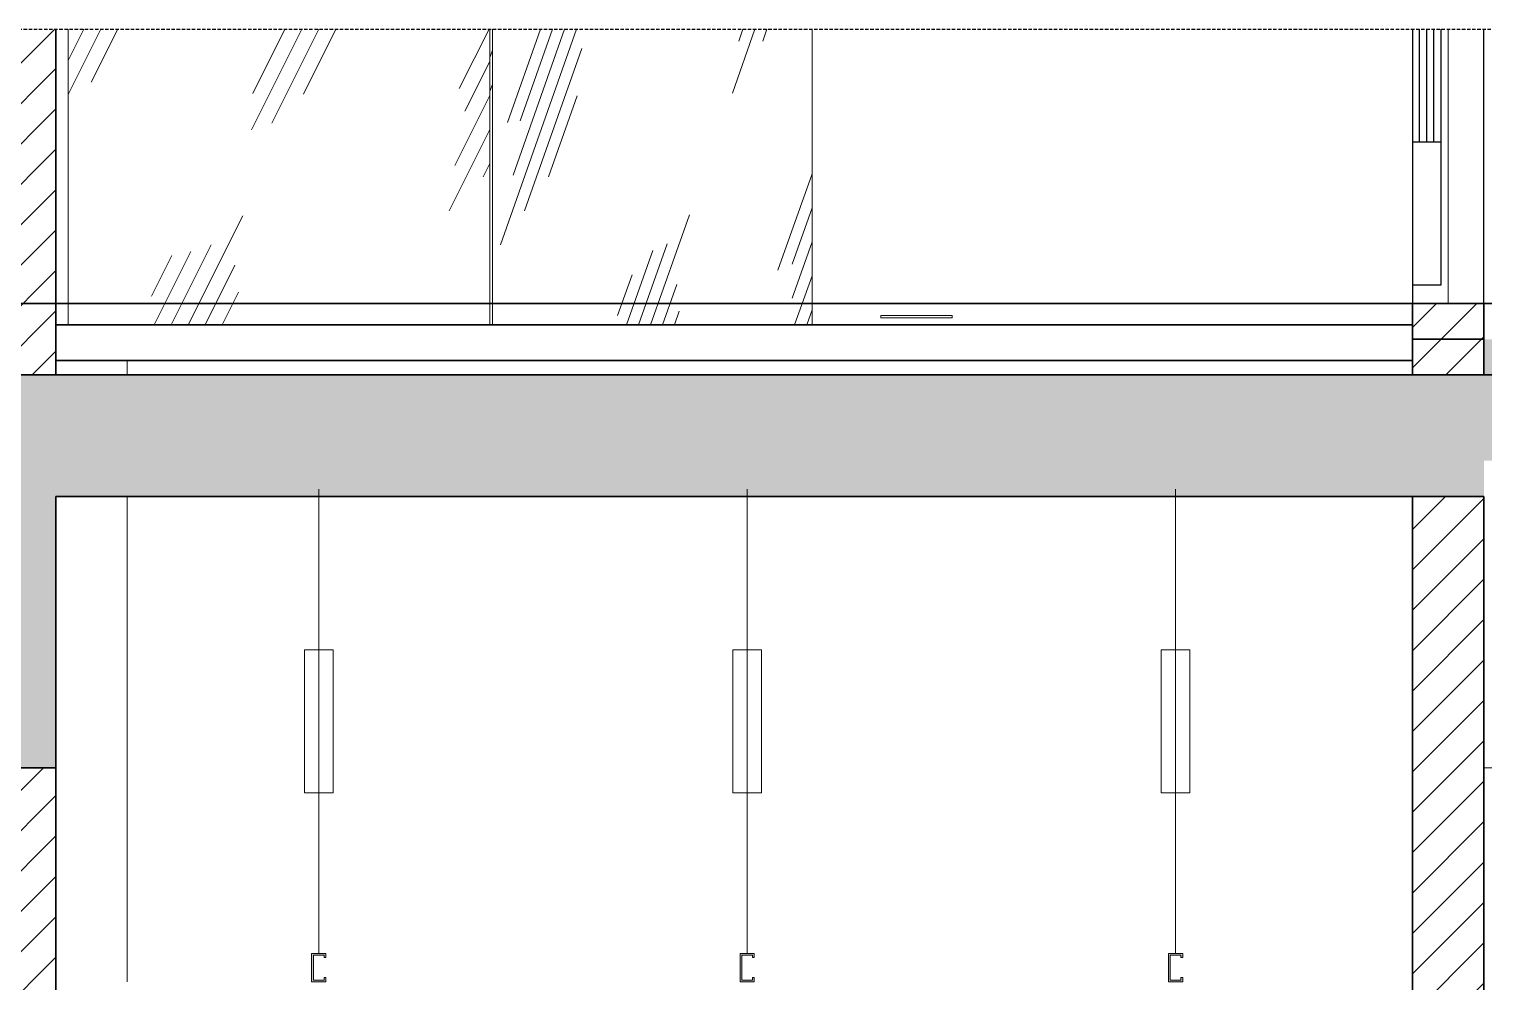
# Model space of a CAD drawing. Header units: millimetres. Extents: x 31499 to 223976, y 3719 to 80291.
# Drawn here: x 89350 to 91388, y 8050 to 9384 of the extents above; entities that cross this region are included whole.
import ezdxf

# ---------------------------------------------------------------- set-up
doc = ezdxf.new("R2010")
doc.units = ezdxf.units.MM
for name, pattern in [('Centre', [31.75, 6.35, -4.7625, 15.875, -4.7625]), ('Hidden', [7.14375, 4.7625, -2.38125]), ('IMPORT-CENTER _2_', [40.64, 25.4, -5.08, 5.08, -5.08])]:
    doc.linetypes.add(name, pattern=pattern)
for name, color, linetype, lineweight in [('0-5', 170, 'Continuous', 5), ('A-DETL-GENF', 92, 'Continuous', 18), ('A-DETL-GENF-4', 92, 'Hidden', 25), ('A-DETL-GENF-5', 9, 'Continuous', 18), ('A-DETL-MEDM', 33, 'Continuous', 35), ('A-DOOR', 31, 'Continuous', 18), ('A-DOOR-1', 7, 'Continuous', 18), ('A-DOOR-3', 90, 'Continuous', 25), ('A-FLOR-FNSH-1', 250, 'Continuous', 35), ('A-FLOR-LEVL-2', 51, 'Centre', 9), ('A-FLOR-PATT-1', 253, 'Continuous', 18), ('A-GLAZ-CURT', 52, 'Continuous', 18), ('A-GLAZ-CURT-2', 7, 'Continuous', 18), ('A-WALL-5', 250, 'Continuous', 35), ('A-WALL-6', 7, 'Continuous', 18), ('A-WALL-PATT-1', 9, 'Continuous', 18), ('G-IMPT', 8, 'Continuous', 18), ('G-IMPT-3', 8, 'IMPORT-CENTER _2_', 18), ('M-EQPM', 50, 'Continuous', 18), ('M-EQPM-1', 50, 'Continuous', 25), ('M-EQPM-2', 7, 'Continuous', 18), ('S-BEAM-2', 7, 'Continuous', 18), ('S-COLS-10', 7, 'Continuous', 18)]:
    doc.layers.add(name, color=color, linetype=linetype, lineweight=lineweight)
pattern_1 = [(50, (71891.92, 15875), (364.368, -31.878), [38.1, -419.1]), (355, (71891.9, 15875), (-70.486, 382.113), [30.48, -335.28]), (100.451, (71922.28, 15872.34), (293.885, 350.233), [32.38, -356.18]), (46.184, (71891.9, 15976.6), (542.158, -84.086), [57.15, -628.65]), (96.636, (71937.1, 15969.6), (474.805, 494.855), [48.57, -534.27]), (351.184, (71891.9, 15976.6), (474.81, 494.85), [45.72, -502.92]), (21, (71942.72, 15951.2), (303.228, -204.53), [38.1, -419.1]), (326, (71942.7, 15951.2), (123.604, 368.376), [30.48, -335.28]), (71.451, (71968, 15934.16), (426.834, 163.843), [32.38, -356.18]), (37.5, (71891.92, 15875), (6.1766, 169.1102), [3.353, -327.863, 3.353, -337.007, -336.55]), (37.5, (71891.92, 15875), (6.1766, 169.1102), [-671.576, 3.353, -333.197]), (7.5, (71891.92, 15875), (133.639, 200.3615), [3.353, -190.703, 3.353, -320.243, -128.27]), (7.5, (71891.92, 15875), (133.639, 200.3615), [-517.652, 3.353, -124.917]), (327.5, (71778.63, 15875), (271.1818, -11.4584), [3.353, -123.647, 3.353, -392.887, -525.78]), (327.5, (71778.63, 15875), (271.1818, -11.4584), [-523.24, 3.353, -522.427]), (317.5, (71727.83, 15875), (296.2585, 50.853), [3.353, -161.747, 3.353, -259.791, -373.38]), (317.5, (71727.83, 15875), (296.2585, 50.853), [-428.244, 3.353, -370.027]), (45, (71891.92, 15875), (-125.7236, 125.7236), []), (45, (71891.92, 16065.5), (-125.7236, 125.7236), [])]
pattern_2 = [(45, (71891.916, 15875), (-28.28427, 28.28427), [])]

# ---------------------------------------------------------------- blocks, each defined once
blk = doc.blocks.new('NCV_TKTC_KET CAU_rvt-5-TKCS_CĂN HỘ LOẠI 2A - MẶT CẮT 4')
at = {"layer": 'A-FLOR-PATT-1'}
h = blk.add_hatch(dxfattribs=at)
h.set_pattern_fill('FP_19', color=256, style=0, pattern_type=2)
h.set_pattern_definition(pattern_1)
h.paths.add_polyline_path([(69596.3, 8780), (69736.9, 8780), (69736.9, 8785), (69176.9, 8785), (69176.9, 8780)])
h.paths.add_polyline_path([(78236.9, 8900), (78236.9, 8950), (75336.9, 8950), (75336.9, 8900), (78210.7, 8900)])
h = blk.add_hatch(dxfattribs=at)
h.set_pattern_fill('FP_19', color=256, style=0, pattern_type=2)
h.set_pattern_definition(pattern_1)
h.paths.add_polyline_path([(69596.3, 8780), (69736.9, 8780), (69736.9, 8785), (69176.9, 8785), (69176.9, 8780)])
h.paths.add_polyline_path([(78236.9, 8900), (78236.9, 8950), (75336.9, 8950), (75336.9, 8900), (78210.7, 8900)])
at = {"layer": 'S-BEAM-2'}
blk.add_line((75442, 8350), (75336.9, 8350), dxfattribs=at)
blk = doc.blocks.new('NCV_TKTC_TANG 2_rvt-4-TKCS_CĂN HỘ LOẠI 2A - MẶT CẮT 4')
at = {"layer": 'A-WALL-PATT-1'}
h = blk.add_hatch(dxfattribs=at)
h.set_pattern_fill('FP_18', color=256, style=0, pattern_type=2)
h.set_pattern_definition(pattern_2)
h.paths.add_polyline_path([(75336.9, 5500), (75336.9, 5600), (75236.9, 5600), (75236.9, 5500)])
h.paths.add_polyline_path([(75326.9, 7800), (75336.9, 7800), (75336.9, 8730), (75236.9, 8730), (75236.9, 7800), (75246.9, 7800)])
h.paths.add_polyline_path([(75326.9, 7810), (75246.9, 7810), (75246.9, 7920), (75326.9, 7920), (75326.9, 7898)])
h = blk.add_hatch(dxfattribs=at)
h.set_pattern_fill('FP_18', color=256, style=0, pattern_type=2)
h.set_pattern_definition(pattern_2)
h.paths.add_polyline_path([(73336.9, 5500), (73336.9, 8350), (73236.9, 8350), (73236.9, 5500), (73336.9, 5500)])
at = {"layer": 'A-WALL-5'}
for p, q in [((73336.9, 5500), (73336.9, 8730)), ((75236.9, 8730), (75236.9, 7800)), ((75336.9, 7800), (75336.9, 8730))]:
    blk.add_line(p, q, dxfattribs=at)
at = {"layer": 'A-WALL-6'}
blk.add_line((73436.9, 8730), (73436.9, 8050), dxfattribs=at)
at = {"layer": 'S-COLS-10'}
blk.add_line((73436.9, 8730), (73436.9, 8050), dxfattribs=at)
blk = doc.blocks.new('DOOR_CW_01 CANH MO-PANEL KINH - DIG_02-800x2200-CỬA NHÔM KÍNH-V85-TKCS_CĂN HỘ LOẠI 2A - MẶT CẮT 4')
at = {"layer": 'A-DOOR-1'}
for p, q in [((75236.9, 9384.3), (75236.9, 9000)), ((75286.9, 9384.3), (75286.9, 9000)), ((75336.9, 9384.3), (75336.9, 9000))]:
    blk.add_line(p, q, dxfattribs=at)
at = {"layer": 'A-DOOR-3'}
for p, q in [((75236.9, 9384.3), (75236.9, 9000)), ((75236.9, 9384.3), (75236.9, 9000)), ((75246.9, 9226), (75246.9, 9384.3)), ((75256.9, 9226), (75256.9, 9384.3)), ((75266.9, 9226), (75266.9, 9384.3)), ((75276.9, 9026), (75276.9, 9384.3)), ((75336.9, 9000), (75336.9, 9384.3)), ((75336.9, 9000), (75336.9, 9384.3)), ((75276.9, 9226), (75236.9, 9226)), ((75236.9, 9026), (75276.9, 9026))]:
    blk.add_line(p, q, dxfattribs=at)
blk = doc.blocks.new('THU NUOC - THU NUOC-V86-TKCS_CĂN HỘ LOẠI 2A - MẶT CẮT 4')
at = {"layer": 'M-EQPM-2'}
for p, q in [((74492.4, 8983.2), (74592.4, 8983.2)), ((74492.4, 8983.2), (74492.4, 8980)), ((74592.4, 8980), (74492.4, 8980)), ((74592.4, 8983.2), (74592.4, 8980))]:
    blk.add_line(p, q, dxfattribs=at)
blk = doc.blocks.new('System Panel - Glazed-V87-TKCS_CĂN HỘ LOẠI 2A - MẶT CẮT 4')
at = {"layer": 'A-GLAZ-CURT'}
h = blk.add_hatch(dxfattribs=at)
h.set_pattern_fill('FP_23', color=256, style=0, pattern_type=2)
h.set_pattern_definition([(63.435, (71955.4, 15906.75), (-255.583, 766.747), [317.5, -190.5, 317.5, -190.5, -403.903]), (63.435, (71955.4, 15906.75), (-255.583, 766.747), [-1016, 127, -276.9]), (63.435, (71939.54, 15922.6), (-255.583, 766.747), [254, -317.5, 190.5, -190.5, -467.403]), (63.435, (71939.54, 15922.6), (-255.583, 766.747), [-952.5, 222.25, -245.15]), (63.435, (71939.54, 15970.25), (-255.583, 766.747), [190.5, -381, 127, -190.5, -530.903]), (63.435, (71939.54, 15970.25), (-255.583, 766.747), [-889, 285.75, -245.15]), (63.435, (71987.17, 15922.6), (-255.583, 766.747), [190.5, -381, 158.75, -689.653]), (63.435, (72034.8, 15970.25), (-255.583, 766.747), [95.25, -476.25, 63.5, -784.903]), (63.435, (71955.4, 16049.6), (-255.583, 766.747), [63.5, -476.25, 63.5, -254, -562.653]), (63.435, (71955.4, 16049.6), (-255.583, 766.747), [-857.25, 158.75, -403.9]), (63.435, (72241.17, 16002), (-255.583, 766.747), [317.5, -476.25, 381, -251.503]), (63.435, (72241.17, 15954.4), (-255.583, 766.747), [444.5, -317.5, 476.25, -188.003]), (63.435, (72272.9, 15970.25), (-255.583, 766.747), [508, -254, 381, -276.903]), (63.435, (72320.54, 16017.9), (-255.583, 766.747), [317.5, -444.5, 254, -403.903]), (63.435, (72272.9, 16113.1), (-255.583, 766.747), [158.75, -635, 190.5, -435.653]), (63.435, (72368.17, 16065.5), (-255.583, 766.747), [127, -635, 127, -530.903])])
h.paths.add_polyline_path([(73436.9, 8970), (73944.6, 8970), (73944.6, 9384.3), (73353.9, 9384.3), (73353.9, 8970)])
at = {"layer": 'A-GLAZ-CURT-2'}
for p, q in [((73353.9, 9384.3), (73353.9, 8970)), ((73944.6, 8970), (73944.6, 9384.3))]:
    blk.add_line(p, q, dxfattribs=at)
blk = doc.blocks.new('System Panel - Glazed-V88-TKCS_CĂN HỘ LOẠI 2A - MẶT CẮT 4')
at = {"layer": 'A-GLAZ-CURT'}
h = blk.add_hatch(dxfattribs=at)
h.set_pattern_fill('FP_25', color=256, style=0, pattern_type=2)
h.set_pattern_definition([(70.529, (73137, 15906.75), (-180.727, 766.747), [301.207, -180.724, 301.207, -563.9]), (70.529, (73137, 15906.75), (-180.727, 766.747), [-783.138, -180.724, 120.483, -262.693]), (70.529, (73125.8, 15922.62), (-180.727, 766.747), [240.966, -301.207, 180.724, -624.142]), (70.529, (73125.8, 15922.62), (-180.727, 766.747), [-722.897, -180.724, 210.845, -232.573]), (70.529, (73125.8, 15970.25), (-180.727, 766.747), [180.724, -361.448, 120.483, -684.383]), (70.529, (73125.8, 15970.25), (-180.727, 766.747), [-662.655, -180.724, 271.086, -232.573]), (70.529, (73159.46, 15922.62), (-180.727, 766.747), [180.724, -361.448, 150.603, -654.262]), (70.529, (73193.14, 15970.25), (-180.727, 766.747), [90.362, -451.81, 60.24, -744.625]), (70.529, (73137, 16049.62), (-180.727, 766.747), [60.24, -451.81, 60.24, -774.745]), (70.529, (73137, 16049.62), (-180.727, 766.747), [-572.293, -240.966, 150.603, -383.176]), (70.529, (73339.07, 16002), (-180.727, 766.747), [301.207, -451.81, 361.448, -238.597]), (70.529, (73339.07, 15954.38), (-180.727, 766.747), [421.69, -301.207, 451.81, -178.355]), (70.529, (73361.5, 15970.25), (-180.727, 766.747), [481.93, -240.966, 361.448, -262.693]), (70.529, (73395.2, 16017.88), (-180.727, 766.747), [301.207, -421.69, 240.966, -383.176]), (70.529, (73361.5, 16113.12), (-180.727, 766.747), [150.603, -602.414, 180.724, -413.297]), (70.529, (73428.87, 16065.5), (-180.727, 766.747), [120.483, -602.414, 120.483, -503.66])])
h.paths.add_polyline_path([(73948.2, 8970), (73948.2, 9384.3), (73944.6, 9384.3), (73944.6, 8970)])
h = blk.add_hatch(dxfattribs=at)
h.set_pattern_fill('FP_24', color=256, style=0, pattern_type=2)
h.set_pattern_definition([(70.529, (72792.86, 15906.75), (-180.727, 766.747), [301.207, -180.724, 301.207, -563.9]), (70.529, (72792.86, 15906.75), (-180.727, 766.747), [-783.138, -180.724, 120.483, -262.693]), (70.529, (72781.64, 15922.62), (-180.727, 766.747), [240.966, -301.207, 180.724, -624.142]), (70.529, (72781.64, 15922.62), (-180.727, 766.747), [-722.897, -180.724, 210.845, -232.573]), (70.529, (72781.64, 15970.25), (-180.727, 766.747), [180.724, -361.448, 120.483, -684.383]), (70.529, (72781.64, 15970.25), (-180.727, 766.747), [-662.655, -180.724, 271.086, -232.573]), (70.529, (72815.3, 15922.62), (-180.727, 766.747), [180.724, -361.448, 150.603, -654.262]), (70.529, (72849, 15970.25), (-180.727, 766.747), [90.362, -451.81, 60.24, -744.625]), (70.529, (72792.86, 16049.62), (-180.727, 766.747), [60.24, -451.81, 60.24, -774.745]), (70.529, (72792.86, 16049.62), (-180.727, 766.747), [-572.293, -240.966, 150.603, -383.176]), (70.529, (72994.9, 16002), (-180.727, 766.747), [301.207, -451.81, 361.448, -238.597]), (70.529, (72994.9, 15954.38), (-180.727, 766.747), [421.69, -301.207, 451.81, -178.355]), (70.529, (73017.37, 15970.25), (-180.727, 766.747), [481.93, -240.966, 361.448, -262.693]), (70.529, (73051.05, 16017.88), (-180.727, 766.747), [301.207, -421.69, 240.966, -383.176]), (70.529, (73017.37, 16113.12), (-180.727, 766.747), [150.603, -602.414, 180.724, -413.297]), (70.529, (73084.72, 16065.5), (-180.727, 766.747), [120.483, -602.414, 120.483, -503.66])])
h.paths.add_polyline_path([(74099.5, 8970), (74395.9, 8970), (74395.9, 9384.3), (73948.2, 9384.3), (73948.2, 8970)])
at = {"layer": 'A-GLAZ-CURT-2'}
for p, q in [((73948.2, 9384.3), (73948.2, 8970)), ((74395.9, 8970), (74395.9, 9384.3))]:
    blk.add_line(p, q, dxfattribs=at)
blk = doc.blocks.new('NCV_TKTC_TANG 3 - 4_rvt-5-TKCS_CĂN HỘ LOẠI 2A - MẶT CẮT 4')
at = {"layer": 'A-WALL-PATT-1'}
h = blk.add_hatch(dxfattribs=at)
h.set_pattern_fill('FP_18', color=256, style=0, pattern_type=2)
h.set_pattern_definition(pattern_2)
h.paths.add_polyline_path([(73236.9, 8900), (73336.9, 8900), (73336.9, 9384.3), (73236.9, 9384.3), (73236.9, 8950)])
h = blk.add_hatch(dxfattribs=at)
h.set_pattern_fill('FP_18', color=256, style=0, pattern_type=2)
h.set_pattern_definition(pattern_2)
h.paths.add_polyline_path([(75336.9, 8900), (75336.9, 9000), (75236.9, 9000), (75236.9, 8900)])
at = {"layer": 'A-FLOR-FNSH-1'}
for p, q in [((75336.9, 9000), (75236.9, 9000)), ((75236.9, 9000), (75236.9, 8950)), ((78036.9, 9000), (75336.9, 9000)), ((75336.9, 9000), (75336.9, 8900)), ((75336.9, 8950), (75336.9, 9000)), ((75236.9, 8970), (73336.9, 8970)), ((73336.9, 8970), (73336.9, 8920)), ((75236.9, 8920), (75236.9, 8970)), ((75236.9, 8950), (75336.9, 8950)), ((73336.9, 8920), (75236.9, 8920))]:
    blk.add_line(p, q, dxfattribs=at)
at = {"layer": 'A-WALL-5'}
for p, q in [((73336.9, 8900), (73336.9, 9384.3)), ((75336.9, 9000), (75236.9, 9000)), ((75236.9, 9000), (75236.9, 8900)), ((75336.9, 8900), (75336.9, 9000))]:
    blk.add_line(p, q, dxfattribs=at)
at = {"layer": 'A-WALL-6'}
blk.add_line((73436.9, 8920), (73436.9, 8900), dxfattribs=at)
at = {"layer": 'S-COLS-10'}
blk.add_line((73436.9, 8920), (73436.9, 8900), dxfattribs=at)
at = {"layer": 'A-DOOR'}
blk.add_blockref('DOOR_CW_01 CANH MO-PANEL KINH - DIG_02-800x2200-CỬA NHÔM KÍNH-V85-TKCS_CĂN HỘ LOẠI 2A - MẶT CẮT 4', (0, 0), dxfattribs=at)
at = {"layer": 'A-GLAZ-CURT'}
for name in ['System Panel - Glazed-V87-TKCS_CĂN HỘ LOẠI 2A - MẶT CẮT 4', 'System Panel - Glazed-V88-TKCS_CĂN HỘ LOẠI 2A - MẶT CẮT 4']:
    blk.add_blockref(name, (0, 0), dxfattribs=at)
at = {"layer": 'M-EQPM'}
blk.add_blockref('THU NUOC - THU NUOC-V86-TKCS_CĂN HỘ LOẠI 2A - MẶT CẮT 4', (0, 0), dxfattribs=at)
blk = doc.blocks.new('TKTC_XREF_251221_MB TANG 2-7 - TKTC_XREF_260130_MB TANG 2-5_dwg_CUM U_DN100-V75-TKCS_CĂN HỘ LOẠI 2A - MẶT CẮT 4')
at = {"layer": 'G-IMPT'}
for p, q in [((75092.7, 5600), (75090.8, 5600)), ((75090.8, 5600), (75106.1, 5600)), ((75092.7, 5600), (75095.5, 5600)), ((75104.2, 5600), (75092.7, 5600)), ((75094.1, 5600), (75102.7, 5600)), ((75232.1, 5600), (75094.4, 5600)), ((75095.5, 5600), (75101.3, 5600)), ((75095.9, 5600), (75096.8, 5600)), ((75095.9, 5600), (75101, 5600)), ((75096.8, 5600), (75100, 5600)), ((75096.8, 5600), (75100, 5600)), ((75096.8, 5600), (75100, 5600)), ((75100, 5600), (75101, 5600)), ((75101.3, 5600), (75104.2, 5600)), ((75224.1, 5600), (75102.4, 5600)), ((75102.4, 5600), (75106.4, 5600)), ((75106.1, 5600), (75104.2, 5600)), ((75220.1, 5600), (75106.4, 5600)), ((75224.1, 5600), (75220.1, 5600)), ((75222.3, 5600), (75220.4, 5600)), ((75220.4, 5600), (75235.7, 5600)), ((75222.3, 5600), (75225.2, 5600)), ((75233.8, 5600), (75222.3, 5600)), ((75223.8, 5600), (75232.4, 5600)), ((75225.2, 5600), (75231, 5600)), ((75225.5, 5600), (75226.5, 5600)), ((75225.5, 5600), (75230.6, 5600)), ((75226.5, 5600), (75229.7, 5600)), ((75226.5, 5600), (75229.7, 5600)), ((75226.5, 5600), (75229.7, 5600)), ((75229.7, 5600), (75230.6, 5600)), ((75231, 5600), (75233.8, 5600)), ((75235.7, 5600), (75233.8, 5600))]:
    blk.add_line(p, q, dxfattribs=at)
blk = doc.blocks.new('TKTC_XREF_251221_MB TANG 2-7 - TKTC_XREF_260130_MB TANG 2-5_dwg_$cc-4746806-TKCS_CĂN HỘ LOẠI 2A - MẶT CẮT 4')
at = {"layer": 'G-IMPT-3'}
for p, q in [((74999.7, 5600), (74846.6, 5600)), ((74923.1, 5600), (74923.1, 5600))]:
    blk.add_line(p, q, dxfattribs=at)
at = {"layer": 'M-EQPM'}
for p, q in [((74980, 5600), (74866.3, 5600)), ((74866.3, 5600), (74923.1, 5600)), ((74923.1, 5600), (74869.1, 5600)), ((74869.1, 5600), (74977.2, 5600)), ((74977.2, 5600), (74923.1, 5600)), ((74923.1, 5600), (74980, 5600))]:
    blk.add_line(p, q, dxfattribs=at)
blk = doc.blocks.new('TKTC_XREF_251221_MB TANG 2-7 - TKTC_XREF_260130_MB TANG 2-5_dwg_$cc-4746802-TKCS_CĂN HỘ LOẠI 2A - MẶT CẮT 4')
at = {"layer": 'G-IMPT-3'}
for p, q in [((75105.5, 5600), (74984.4, 5600)), ((75045.3, 5600), (75044.5, 5600))]:
    blk.add_line(p, q, dxfattribs=at)
at = {"layer": 'M-EQPM'}
for p, q in [((75089.9, 5600), (74999.9, 5600)), ((74999.9, 5600), (75044.9, 5600)), ((75044.6, 5600), (75044.6, 5600)), ((75044.9, 5600), (75089.9, 5600))]:
    blk.add_line(p, q, dxfattribs=at)
blk = doc.blocks.new('TKTC_XREF_251221_MB TANG 2-7 - TKTC_XREF_260130_MB TANG 2-5_dwg_CUM U_DN100-4746799-TKCS_CĂN HỘ LOẠI 2A - MẶT CẮT 4')
at = {"layer": 'G-IMPT'}
for p, q in [((74988.7, 5600), (74991, 5600)), ((74989.8, 5600), (74996.7, 5600)), ((74990.1, 5600), (74990.5, 5600)), ((75099.4, 5600), (74990.5, 5600)), ((74991, 5600), (74995.5, 5600)), ((74991, 5600), (74991, 5600)), ((74991.2, 5600), (74992, 5600)), ((74992, 5600), (74994.5, 5600)), ((74992, 5600), (74994.5, 5600)), ((74992, 5600), (74994.5, 5600)), ((74994.5, 5600), (74995.2, 5600)), ((74995.5, 5600), (74997.8, 5600)), ((74995.6, 5600), (74995.5, 5600)), ((75093.1, 5600), (74996.8, 5600)), ((75089.9, 5600), (74999.9, 5600)), ((75091.3, 5600), (75093.6, 5600)), ((75092.5, 5600), (75099.3, 5600)), ((75093.6, 5600), (75098.2, 5600)), ((75093.6, 5600), (75093.6, 5600)), ((75093.8, 5600), (75094.6, 5600)), ((75094.6, 5600), (75097.1, 5600)), ((75094.6, 5600), (75097.1, 5600)), ((75094.6, 5600), (75097.1, 5600)), ((75097.1, 5600), (75097.9, 5600)), ((75098.2, 5600), (75100.4, 5600)), ((75098.2, 5600), (75098.2, 5600)), ((75099.1, 5600), (75099.4, 5600))]:
    blk.add_line(p, q, dxfattribs=at)
at = {"layer": 'G-IMPT', "flags": 128}
for points in [[(74988.7, 5600), (74987.2, 5600), (74987.2, 5600), (74999.4, 5600), (74999.3, 5600), (74997.8, 5600)], [(74997.8, 5600), (74997.8, 5600), (74988.7, 5600), (74988.7, 5600)], [(74991.2, 5600), (74991.2, 5600), (74995.2, 5600), (74995.3, 5600)], [(74996.4, 5600), (74996.8, 5600), (74999.9, 5600)], [(75091.4, 5600), (75089.8, 5600), (75089.9, 5600), (75102, 5600), (75102, 5600), (75100.5, 5600)], [(75092.8, 5600), (75093.1, 5600), (75089.9, 5600)], [(75100.4, 5600), (75100.5, 5600), (75091.4, 5600), (75091.3, 5600)], [(75093.9, 5600), (75093.8, 5600), (75097.9, 5600), (75097.9, 5600)]]:
    blk.add_lwpolyline(points, dxfattribs=at)
blk = doc.blocks.new('TKTC_XREF_251221_MB TANG 2-7 - TKTC_XREF_260130_MB TANG 2-5_dwg_$cc-4746807-TKCS_CĂN HỘ LOẠI 2A - MẶT CẮT 4')
at = {"layer": 'G-IMPT-3'}
for p, q in [((75085.8, 5600), (75238.8, 5600)), ((75162.3, 5600), (75162.3, 5600))]:
    blk.add_line(p, q, dxfattribs=at)
at = {"layer": 'M-EQPM'}
for p, q in [((75162.3, 5600), (75105.4, 5600)), ((75105.4, 5600), (75219.1, 5600)), ((75216.4, 5600), (75108.2, 5600)), ((75108.2, 5600), (75162.3, 5600)), ((75162.3, 5600), (75216.4, 5600)), ((75219.1, 5600), (75162.3, 5600))]:
    blk.add_line(p, q, dxfattribs=at)
blk = doc.blocks.new('TKTC_XREF_251221_MB TANG 2-7 - TKTC_XREF_260130_MB TANG 2-5_dwg_$cc-4746801-TKCS_CĂN HỘ LOẠI 2A - MẶT CẮT 4')
at = {"layer": 'G-IMPT-3'}
for p, q in [((74732.4, 5600), (74853.5, 5600)), ((74792.6, 5600), (74793.3, 5600))]:
    blk.add_line(p, q, dxfattribs=at)
at = {"layer": 'M-EQPM'}
for p, q in [((74792.9, 5600), (74747.9, 5600)), ((74747.9, 5600), (74837.9, 5600)), ((74837.9, 5600), (74792.9, 5600)), ((74793.2, 5600), (74793.2, 5600))]:
    blk.add_line(p, q, dxfattribs=at)
blk = doc.blocks.new('TKTC_XREF_251221_MB TANG 2-7 - TKTC_XREF_260130_MB TANG 2-5_dwg_CUM U_DN100-V76-TKCS_CĂN HỘ LOẠI 2A - MẶT CẮT 4')
at = {"layer": 'G-IMPT'}
for p, q in [((75092.7, 5600), (75090.8, 5600)), ((75090.8, 5600), (75106.1, 5600)), ((75092.7, 5600), (75095.5, 5600)), ((75104.2, 5600), (75092.7, 5600)), ((75094.1, 5600), (75102.7, 5600)), ((75232.1, 5600), (75094.4, 5600)), ((75095.5, 5600), (75101.3, 5600)), ((75095.9, 5600), (75096.8, 5600)), ((75095.9, 5600), (75101, 5600)), ((75096.8, 5600), (75100, 5600)), ((75096.8, 5600), (75100, 5600)), ((75096.8, 5600), (75100, 5600)), ((75100, 5600), (75101, 5600)), ((75101.3, 5600), (75104.2, 5600)), ((75224.1, 5600), (75102.4, 5600)), ((75102.4, 5600), (75106.4, 5600)), ((75106.1, 5600), (75104.2, 5600)), ((75220.1, 5600), (75106.4, 5600)), ((75224.1, 5600), (75220.1, 5600)), ((75222.3, 5600), (75220.4, 5600)), ((75220.4, 5600), (75235.7, 5600)), ((75222.3, 5600), (75225.2, 5600)), ((75233.8, 5600), (75222.3, 5600)), ((75223.8, 5600), (75232.4, 5600)), ((75225.2, 5600), (75231, 5600)), ((75225.5, 5600), (75226.5, 5600)), ((75225.5, 5600), (75230.6, 5600)), ((75226.5, 5600), (75229.7, 5600)), ((75226.5, 5600), (75229.7, 5600)), ((75226.5, 5600), (75229.7, 5600)), ((75229.7, 5600), (75230.6, 5600)), ((75231, 5600), (75233.8, 5600)), ((75235.7, 5600), (75233.8, 5600))]:
    blk.add_line(p, q, dxfattribs=at)
blk = doc.blocks.new('TKTC_XREF_251221_MB TANG 2-7 - TKTC_XREF_260130_MB TANG 2-5_dwg_$cc-4746798-TKCS_CĂN HỘ LOẠI 2A - MẶT CẮT 4')
at = {"layer": 'G-IMPT-3'}
for p, q in [((74999.7, 5600), (74846.6, 5600)), ((74923.1, 5600), (74923.1, 5600))]:
    blk.add_line(p, q, dxfattribs=at)
at = {"layer": 'M-EQPM'}
for p, q in [((74980, 5600), (74866.3, 5600)), ((74866.3, 5600), (74923.1, 5600)), ((74923.1, 5600), (74869.1, 5600)), ((74869.1, 5600), (74977.2, 5600)), ((74977.2, 5600), (74923.1, 5600)), ((74923.1, 5600), (74980, 5600))]:
    blk.add_line(p, q, dxfattribs=at)
blk = doc.blocks.new('TKTC_XREF_251221_MB TANG 2-7 - TKTC_XREF_260130_MB TANG 2-5_dwg_$cc-4746800-TKCS_CĂN HỘ LOẠI 2A - MẶT CẮT 4')
at = {"layer": 'G-IMPT-3'}
for p, q in [((75105.5, 5600), (74984.4, 5600)), ((75045.3, 5600), (75044.5, 5600))]:
    blk.add_line(p, q, dxfattribs=at)
at = {"layer": 'M-EQPM'}
for p, q in [((75089.9, 5600), (74999.9, 5600)), ((74999.9, 5600), (75044.9, 5600)), ((75044.6, 5600), (75044.6, 5600)), ((75044.9, 5600), (75089.9, 5600))]:
    blk.add_line(p, q, dxfattribs=at)
blk = doc.blocks.new('TKTC_XREF_251221_MB TANG 2-7 - TKTC_XREF_260130_MB TANG 2-5_dwg_CUM U_DN100-V77-TKCS_CĂN HỘ LOẠI 2A - MẶT CẮT 4')
at = {"layer": 'G-IMPT'}
for p, q in [((74988.7, 5600), (74991, 5600)), ((74989.8, 5600), (74996.7, 5600)), ((74990.1, 5600), (74990.5, 5600)), ((75099.4, 5600), (74990.5, 5600)), ((74991, 5600), (74995.5, 5600)), ((74991, 5600), (74991, 5600)), ((74991.2, 5600), (74992, 5600)), ((74992, 5600), (74994.5, 5600)), ((74992, 5600), (74994.5, 5600)), ((74992, 5600), (74994.5, 5600)), ((74994.5, 5600), (74995.2, 5600)), ((74995.5, 5600), (74997.8, 5600)), ((74995.6, 5600), (74995.5, 5600)), ((75093.1, 5600), (74996.8, 5600)), ((75089.9, 5600), (74999.9, 5600)), ((75091.3, 5600), (75093.6, 5600)), ((75092.5, 5600), (75099.3, 5600)), ((75093.6, 5600), (75098.2, 5600)), ((75093.6, 5600), (75093.6, 5600)), ((75093.8, 5600), (75094.6, 5600)), ((75094.6, 5600), (75097.1, 5600)), ((75094.6, 5600), (75097.1, 5600)), ((75094.6, 5600), (75097.1, 5600)), ((75097.1, 5600), (75097.9, 5600)), ((75098.2, 5600), (75100.4, 5600)), ((75098.2, 5600), (75098.2, 5600)), ((75099.1, 5600), (75099.4, 5600))]:
    blk.add_line(p, q, dxfattribs=at)
at = {"layer": 'G-IMPT', "flags": 128}
for points in [[(74988.7, 5600), (74987.2, 5600), (74987.2, 5600), (74999.4, 5600), (74999.3, 5600), (74997.8, 5600)], [(74997.8, 5600), (74997.8, 5600), (74988.7, 5600), (74988.7, 5600)], [(74991.2, 5600), (74991.2, 5600), (74995.2, 5600), (74995.3, 5600)], [(74996.4, 5600), (74996.8, 5600), (74999.9, 5600)], [(75091.4, 5600), (75089.8, 5600), (75089.9, 5600), (75102, 5600), (75102, 5600), (75100.5, 5600)], [(75092.8, 5600), (75093.1, 5600), (75089.9, 5600)], [(75100.4, 5600), (75100.5, 5600), (75091.4, 5600), (75091.3, 5600)], [(75093.9, 5600), (75093.8, 5600), (75097.9, 5600), (75097.9, 5600)]]:
    blk.add_lwpolyline(points, dxfattribs=at)
blk = doc.blocks.new('TKTC_XREF_251221_MB TANG 2-7 - TKTC_XREF_260130_MB TANG 2-5_dwg_$cc-4746795-TKCS_CĂN HỘ LOẠI 2A - MẶT CẮT 4')
at = {"layer": 'G-IMPT-3'}
for p, q in [((75085.8, 5600), (75238.8, 5600)), ((75162.3, 5600), (75162.3, 5600))]:
    blk.add_line(p, q, dxfattribs=at)
at = {"layer": 'M-EQPM'}
for p, q in [((75162.3, 5600), (75105.4, 5600)), ((75105.4, 5600), (75219.1, 5600)), ((75216.4, 5600), (75108.2, 5600)), ((75108.2, 5600), (75162.3, 5600)), ((75162.3, 5600), (75216.4, 5600)), ((75219.1, 5600), (75162.3, 5600))]:
    blk.add_line(p, q, dxfattribs=at)
blk = doc.blocks.new('TKTC_XREF_251221_MB TANG 2-7 - TKTC_XREF_260130_MB TANG 2-5_dwg_$cc-4746797-TKCS_CĂN HỘ LOẠI 2A - MẶT CẮT 4')
at = {"layer": 'G-IMPT-3'}
for p, q in [((74732.4, 5600), (74853.5, 5600)), ((74792.6, 5600), (74793.3, 5600))]:
    blk.add_line(p, q, dxfattribs=at)
at = {"layer": 'M-EQPM'}
for p, q in [((74792.9, 5600), (74747.9, 5600)), ((74747.9, 5600), (74837.9, 5600)), ((74837.9, 5600), (74792.9, 5600)), ((74793.2, 5600), (74793.2, 5600))]:
    blk.add_line(p, q, dxfattribs=at)
blk = doc.blocks.new('TKTC_XREF_251221_MB TANG 2-7 - TKTC_XREF_251221_MB TANG 2-7-V83-TKCS_CĂN HỘ LOẠI 2A - MẶT CẮT 4')
at = {"layer": 'M-EQPM'}
for p, q in [((74735.6, 9000), (74735.9, 9000)), ((75235.4, 9000), (74735.6, 9000)), ((74735.6, 9000), (74735.9, 9000)), ((75235.4, 9000), (74735.6, 9000)), ((74735.6, 9000), (74735.9, 9000)), ((75235.4, 9000), (74735.6, 9000)), ((74735.6, 9000), (74735.9, 9000)), ((75235.4, 9000), (74735.6, 9000)), ((74735.6, 9000), (74735.9, 9000)), ((75235.4, 9000), (74735.6, 9000)), ((74735.6, 9000), (74735.9, 9000)), ((75235.4, 9000), (74735.6, 9000)), ((74735.6, 9000), (74735.9, 9000)), ((75235.4, 9000), (74735.6, 9000)), ((74735.6, 9000), (74735.9, 9000)), ((75235.4, 9000), (74735.6, 9000)), ((74735.9, 9000), (75235.7, 9000)), ((74735.9, 9000), (75235.7, 9000)), ((74735.9, 9000), (75235.7, 9000)), ((74735.9, 9000), (75235.7, 9000)), ((74735.9, 9000), (75235.7, 9000)), ((74735.9, 9000), (75235.7, 9000)), ((74735.9, 9000), (75235.7, 9000)), ((74735.9, 9000), (75235.7, 9000)), ((75235.7, 9000), (75235.4, 9000)), ((75235.7, 9000), (75235.4, 9000)), ((75235.7, 9000), (75235.4, 9000)), ((75235.7, 9000), (75235.4, 9000)), ((75235.7, 9000), (75235.4, 9000)), ((75235.7, 9000), (75235.4, 9000)), ((75235.7, 9000), (75235.4, 9000)), ((75235.7, 9000), (75235.4, 9000))]:
    blk.add_line(p, q, dxfattribs=at)
at = {"layer": 'M-EQPM-1'}
for p, q in [((69176.9, 9000), (78236.9, 9000)), ((69763.6, 9000), (78238.6, 9000)), ((78236.9, 9000), (69765.2, 9000))]:
    blk.add_line(p, q, dxfattribs=at)
for name, p in [('TKTC_XREF_251221_MB TANG 2-7 - TKTC_XREF_260130_MB TANG 2-5_dwg_$cc-4746801-TKCS_CĂN HỘ LOẠI 2A - MẶT CẮT 4', (0, 3400)), ('TKTC_XREF_251221_MB TANG 2-7 - TKTC_XREF_260130_MB TANG 2-5_dwg_$cc-4746797-TKCS_CĂN HỘ LOẠI 2A - MẶT CẮT 4', (0, 3400)), ('TKTC_XREF_251221_MB TANG 2-7 - TKTC_XREF_260130_MB TANG 2-5_dwg_$cc-4746801-TKCS_CĂN HỘ LOẠI 2A - MẶT CẮT 4', (0, 3400)), ('TKTC_XREF_251221_MB TANG 2-7 - TKTC_XREF_260130_MB TANG 2-5_dwg_$cc-4746797-TKCS_CĂN HỘ LOẠI 2A - MẶT CẮT 4', (0, 3400)), ('TKTC_XREF_251221_MB TANG 2-7 - TKTC_XREF_260130_MB TANG 2-5_dwg_$cc-4746806-TKCS_CĂN HỘ LOẠI 2A - MẶT CẮT 4', (0, 3400)), ('TKTC_XREF_251221_MB TANG 2-7 - TKTC_XREF_260130_MB TANG 2-5_dwg_$cc-4746798-TKCS_CĂN HỘ LOẠI 2A - MẶT CẮT 4', (0, 3400)), ('TKTC_XREF_251221_MB TANG 2-7 - TKTC_XREF_260130_MB TANG 2-5_dwg_$cc-4746806-TKCS_CĂN HỘ LOẠI 2A - MẶT CẮT 4', (0, 3400)), ('TKTC_XREF_251221_MB TANG 2-7 - TKTC_XREF_260130_MB TANG 2-5_dwg_$cc-4746798-TKCS_CĂN HỘ LOẠI 2A - MẶT CẮT 4', (0, 3400)), ('TKTC_XREF_251221_MB TANG 2-7 - TKTC_XREF_260130_MB TANG 2-5_dwg_CUM U_DN100-V75-TKCS_CĂN HỘ LOẠI 2A - MẶT CẮT 4', (-240.1, 3400)), ('TKTC_XREF_251221_MB TANG 2-7 - TKTC_XREF_260130_MB TANG 2-5_dwg_CUM U_DN100-V76-TKCS_CĂN HỘ LOẠI 2A - MẶT CẮT 4', (-240.1, 3400)), ('TKTC_XREF_251221_MB TANG 2-7 - TKTC_XREF_260130_MB TANG 2-5_dwg_CUM U_DN100-V75-TKCS_CĂN HỘ LOẠI 2A - MẶT CẮT 4', (-240.1, 3400)), ('TKTC_XREF_251221_MB TANG 2-7 - TKTC_XREF_260130_MB TANG 2-5_dwg_CUM U_DN100-V76-TKCS_CĂN HỘ LOẠI 2A - MẶT CẮT 4', (-240.1, 3400)), ('TKTC_XREF_251221_MB TANG 2-7 - TKTC_XREF_260130_MB TANG 2-5_dwg_$cc-4746802-TKCS_CĂN HỘ LOẠI 2A - MẶT CẮT 4', (0, 3400)), ('TKTC_XREF_251221_MB TANG 2-7 - TKTC_XREF_260130_MB TANG 2-5_dwg_$cc-4746800-TKCS_CĂN HỘ LOẠI 2A - MẶT CẮT 4', (0, 3400)), ('TKTC_XREF_251221_MB TANG 2-7 - TKTC_XREF_260130_MB TANG 2-5_dwg_$cc-4746802-TKCS_CĂN HỘ LOẠI 2A - MẶT CẮT 4', (0, 3400)), ('TKTC_XREF_251221_MB TANG 2-7 - TKTC_XREF_260130_MB TANG 2-5_dwg_$cc-4746800-TKCS_CĂN HỘ LOẠI 2A - MẶT CẮT 4', (0, 3400)), ('TKTC_XREF_251221_MB TANG 2-7 - TKTC_XREF_260130_MB TANG 2-5_dwg_CUM U_DN100-4746799-TKCS_CĂN HỘ LOẠI 2A - MẶT CẮT 4', (0, 3400)), ('TKTC_XREF_251221_MB TANG 2-7 - TKTC_XREF_260130_MB TANG 2-5_dwg_CUM U_DN100-V77-TKCS_CĂN HỘ LOẠI 2A - MẶT CẮT 4', (0, 3400)), ('TKTC_XREF_251221_MB TANG 2-7 - TKTC_XREF_260130_MB TANG 2-5_dwg_CUM U_DN100-4746799-TKCS_CĂN HỘ LOẠI 2A - MẶT CẮT 4', (0, 3400)), ('TKTC_XREF_251221_MB TANG 2-7 - TKTC_XREF_260130_MB TANG 2-5_dwg_CUM U_DN100-V77-TKCS_CĂN HỘ LOẠI 2A - MẶT CẮT 4', (0, 3400)), ('TKTC_XREF_251221_MB TANG 2-7 - TKTC_XREF_260130_MB TANG 2-5_dwg_$cc-4746807-TKCS_CĂN HỘ LOẠI 2A - MẶT CẮT 4', (0, 3400)), ('TKTC_XREF_251221_MB TANG 2-7 - TKTC_XREF_260130_MB TANG 2-5_dwg_$cc-4746795-TKCS_CĂN HỘ LOẠI 2A - MẶT CẮT 4', (0, 3400)), ('TKTC_XREF_251221_MB TANG 2-7 - TKTC_XREF_260130_MB TANG 2-5_dwg_$cc-4746807-TKCS_CĂN HỘ LOẠI 2A - MẶT CẮT 4', (0, 3400)), ('TKTC_XREF_251221_MB TANG 2-7 - TKTC_XREF_260130_MB TANG 2-5_dwg_$cc-4746795-TKCS_CĂN HỘ LOẠI 2A - MẶT CẮT 4', (0, 3400)), ('TKTC_XREF_251221_MB TANG 2-7 - TKTC_XREF_260130_MB TANG 2-5_dwg_CUM U_DN100-V75-TKCS_CĂN HỘ LOẠI 2A - MẶT CẮT 4', (0, 3400)), ('TKTC_XREF_251221_MB TANG 2-7 - TKTC_XREF_260130_MB TANG 2-5_dwg_CUM U_DN100-V76-TKCS_CĂN HỘ LOẠI 2A - MẶT CẮT 4', (0, 3400)), ('TKTC_XREF_251221_MB TANG 2-7 - TKTC_XREF_260130_MB TANG 2-5_dwg_CUM U_DN100-V75-TKCS_CĂN HỘ LOẠI 2A - MẶT CẮT 4', (0, 3400)), ('TKTC_XREF_251221_MB TANG 2-7 - TKTC_XREF_260130_MB TANG 2-5_dwg_CUM U_DN100-V76-TKCS_CĂN HỘ LOẠI 2A - MẶT CẮT 4', (0, 3400))]:
    blk.add_blockref(name, p)
at = {"extrusion": (0, 0, -1)}
for name in ['TKTC_XREF_251221_MB TANG 2-7 - TKTC_XREF_260130_MB TANG 2-5_dwg_CUM U_DN100-4746799-TKCS_CĂN HỘ LOẠI 2A - MẶT CẮT 4', 'TKTC_XREF_251221_MB TANG 2-7 - TKTC_XREF_260130_MB TANG 2-5_dwg_CUM U_DN100-V77-TKCS_CĂN HỘ LOẠI 2A - MẶT CẮT 4', 'TKTC_XREF_251221_MB TANG 2-7 - TKTC_XREF_260130_MB TANG 2-5_dwg_CUM U_DN100-4746799-TKCS_CĂN HỘ LOẠI 2A - MẶT CẮT 4', 'TKTC_XREF_251221_MB TANG 2-7 - TKTC_XREF_260130_MB TANG 2-5_dwg_CUM U_DN100-V77-TKCS_CĂN HỘ LOẠI 2A - MẶT CẮT 4']:
    blk.add_blockref(name, (-149837.9, 3400), dxfattribs=at)
blk = doc.blocks.new('BORDER VIEW - BORDER VIEW-3699674-TKCS_CĂN HỘ LOẠI 2A - MẶT CẮT 4')
at = {"layer": 'A-DETL-GENF-4'}
blk.add_line((69326.9, 9384.3), (78372.7, 9384.3), dxfattribs=at)
blk = doc.blocks.new('Repeating Detail - THANH TREO TRẦN 650-4103126-TKCS_CĂN HỘ LOẠI 2A - MẶT CẮT 4')
at = {"layer": 'A-DETL-GENF'}
for points in [[(73712.6, 8050), (73715.1, 8050), (73715.1, 8056), (73712.6, 8056), (73712.6, 8052.5), (73697.6, 8052.5), (73697.6, 8087.5), (73712.6, 8087.5), (73712.6, 8084), (73715.1, 8084), (73715.1, 8090), (73695.1, 8090), (73695.1, 8050), (73697.6, 8050)], [(74312.6, 8050), (74315.1, 8050), (74315.1, 8056), (74312.6, 8056), (74312.6, 8052.5), (74297.6, 8052.5), (74297.6, 8087.5), (74312.6, 8087.5), (74312.6, 8084), (74315.1, 8084), (74315.1, 8090), (74295.1, 8090), (74295.1, 8050), (74297.6, 8050)], [(74912.6, 8050), (74915.1, 8050), (74915.1, 8056), (74912.6, 8056), (74912.6, 8052.5), (74897.6, 8052.5), (74897.6, 8087.5), (74912.6, 8087.5), (74912.6, 8084), (74915.1, 8084), (74915.1, 8090), (74895.1, 8090), (74895.1, 8050), (74897.6, 8050)]]:
    blk.add_hatch(color=256, dxfattribs=at).paths.add_polyline_path(points)
for p, q in [((73705.1, 8090), (73705.1, 8740)), ((74305.1, 8090), (74305.1, 8740)), ((74905.1, 8090), (74905.1, 8740)), ((73685.1, 8515), (73725.1, 8515)), ((73685.1, 8315), (73685.1, 8515)), ((73725.1, 8515), (73725.1, 8315)), ((74285.1, 8515), (74325.1, 8515)), ((74285.1, 8315), (74285.1, 8515)), ((74325.1, 8515), (74325.1, 8315)), ((74885.1, 8515), (74925.1, 8515)), ((74885.1, 8315), (74885.1, 8515)), ((74925.1, 8515), (74925.1, 8315)), ((73725.1, 8315), (73685.1, 8315)), ((74325.1, 8315), (74285.1, 8315)), ((74925.1, 8315), (74885.1, 8315)), ((73715.1, 8090), (73695.1, 8090)), ((73695.1, 8090), (73695.1, 8050)), ((73715.1, 8090), (73695.1, 8090)), ((73695.1, 8090), (73695.1, 8050)), ((73715.1, 8084), (73715.1, 8090)), ((73715.1, 8084), (73715.1, 8090)), ((74315.1, 8090), (74295.1, 8090)), ((74295.1, 8090), (74295.1, 8050)), ((74315.1, 8090), (74295.1, 8090)), ((74295.1, 8090), (74295.1, 8050)), ((74315.1, 8084), (74315.1, 8090)), ((74315.1, 8084), (74315.1, 8090)), ((74915.1, 8090), (74895.1, 8090)), ((74895.1, 8090), (74895.1, 8050)), ((74915.1, 8090), (74895.1, 8090)), ((74895.1, 8090), (74895.1, 8050)), ((74915.1, 8084), (74915.1, 8090)), ((74915.1, 8084), (74915.1, 8090)), ((73697.6, 8087.5), (73712.6, 8087.5)), ((73697.6, 8052.5), (73697.6, 8087.5)), ((73697.6, 8052.5), (73697.6, 8087.5)), ((73697.6, 8087.5), (73712.6, 8087.5)), ((73712.6, 8087.5), (73712.6, 8084)), ((73712.6, 8087.5), (73712.6, 8084)), ((73712.6, 8084), (73715.1, 8084)), ((73712.6, 8084), (73715.1, 8084)), ((74297.6, 8087.5), (74312.6, 8087.5)), ((74297.6, 8052.5), (74297.6, 8087.5)), ((74297.6, 8052.5), (74297.6, 8087.5)), ((74297.6, 8087.5), (74312.6, 8087.5)), ((74312.6, 8087.5), (74312.6, 8084)), ((74312.6, 8087.5), (74312.6, 8084)), ((74312.6, 8084), (74315.1, 8084)), ((74312.6, 8084), (74315.1, 8084)), ((74897.6, 8087.5), (74912.6, 8087.5)), ((74897.6, 8052.5), (74897.6, 8087.5)), ((74897.6, 8052.5), (74897.6, 8087.5)), ((74897.6, 8087.5), (74912.6, 8087.5)), ((74912.6, 8087.5), (74912.6, 8084)), ((74912.6, 8087.5), (74912.6, 8084)), ((74912.6, 8084), (74915.1, 8084)), ((74912.6, 8084), (74915.1, 8084)), ((73695.1, 8050), (73715.1, 8050)), ((73695.1, 8050), (73715.1, 8050)), ((73712.6, 8052.5), (73697.6, 8052.5)), ((73712.6, 8052.5), (73697.6, 8052.5)), ((73715.1, 8056), (73712.6, 8056)), ((73712.6, 8056), (73712.6, 8052.5)), ((73715.1, 8056), (73712.6, 8056)), ((73712.6, 8056), (73712.6, 8052.5)), ((73715.1, 8050), (73715.1, 8056)), ((73715.1, 8050), (73715.1, 8056)), ((74295.1, 8050), (74315.1, 8050)), ((74295.1, 8050), (74315.1, 8050)), ((74312.6, 8052.5), (74297.6, 8052.5)), ((74312.6, 8052.5), (74297.6, 8052.5)), ((74315.1, 8056), (74312.6, 8056)), ((74312.6, 8056), (74312.6, 8052.5)), ((74315.1, 8056), (74312.6, 8056)), ((74312.6, 8056), (74312.6, 8052.5)), ((74315.1, 8050), (74315.1, 8056)), ((74315.1, 8050), (74315.1, 8056)), ((74895.1, 8050), (74915.1, 8050)), ((74895.1, 8050), (74915.1, 8050)), ((74912.6, 8052.5), (74897.6, 8052.5)), ((74912.6, 8052.5), (74897.6, 8052.5)), ((74915.1, 8056), (74912.6, 8056)), ((74912.6, 8056), (74912.6, 8052.5)), ((74915.1, 8056), (74912.6, 8056)), ((74912.6, 8056), (74912.6, 8052.5)), ((74915.1, 8050), (74915.1, 8056)), ((74915.1, 8050), (74915.1, 8056))]:
    blk.add_line(p, q, dxfattribs=at)

msp = doc.modelspace()

# ---------------------------------------------------------------- hatches: boundary and pattern name
at = {"layer": 'A-DETL-GENF-5'}
h = msp.add_hatch(dxfattribs=at)
h.set_pattern_fill('FP_19', color=256, style=0, pattern_type=2)
h.set_pattern_definition([(50, (87942.7, 15875), (364.368, -31.878), [38.1, -419.1]), (355, (87942.7, 15875), (-70.486, 382.113), [30.48, -335.28]), (100.451, (87973.07, 15872.34), (293.885, 350.233), [32.38, -356.18]), (46.184, (87942.7, 15976.6), (542.158, -84.086), [57.15, -628.65]), (96.636, (87987.9, 15969.6), (474.805, 494.855), [48.57, -534.27]), (351.184, (87942.7, 15976.6), (474.81, 494.85), [45.72, -502.92]), (21, (87993.5, 15951.2), (303.2285, -204.5305), [38.1, -419.1]), (326, (87993.5, 15951.2), (123.604, 368.376), [30.48, -335.28]), (71.451, (88018.77, 15934.16), (426.834, 163.843), [32.38, -356.18]), (37.5, (87942.7, 15875), (6.1766, 169.1102), [3.353, -327.863, 3.353, -337.007, -336.55]), (37.5, (87942.7, 15875), (6.1766, 169.1102), [-671.576, 3.353, -333.197]), (7.5, (87942.7, 15875), (133.639, 200.3615), [3.353, -190.703, 3.353, -320.243, -128.27]), (7.5, (87942.7, 15875), (133.639, 200.3615), [-517.652, 3.353, -124.917]), (327.5, (87829.42, 15875), (271.1818, -11.4584), [3.353, -123.647, 3.353, -392.887, -525.78]), (327.5, (87829.42, 15875), (271.1818, -11.4584), [-523.24, 3.353, -522.427]), (317.5, (87778.62, 15875), (296.2585, 50.853), [3.353, -161.747, 3.353, -259.791, -373.38]), (317.5, (87778.62, 15875), (296.2585, 50.853), [-428.244, 3.353, -370.027]), (45, (87942.7, 15875), (-125.7236, 125.7236), []), (45, (87942.7, 16065.5), (-125.7236, 125.7236), [])])
h.paths.add_polyline_path([(94266.4, 5040), (94287.7, 5040), (94287.7, 5500), (89287.7, 5500), (89287.7, 5550), (85227.7, 5550), (85227.7, 5385), (85787.7, 5385), (85787.7, 5100), (86187.7, 5100), (86187.7, 5380), (89087.7, 5380), (89087.7, 5040), (89387.7, 5040), (89387.7, 5330), (91387.7, 5330), (91387.7, 5380), (93987.7, 5380), (93987.7, 5040), (94224.9, 5040)])
h.paths.add_polyline_path([(91297.7, 7810), (91377.7, 7810), (91377.7, 7920), (91297.7, 7920)])
h.paths.add_polyline_path([(94087.7, 8350), (94287.7, 8350), (94287.7, 8900), (89287.7, 8900), (89287.7, 8950), (85227.7, 8950), (85227.7, 8785), (85787.7, 8785), (85787.7, 8500), (86187.7, 8500), (86187.7, 8780), (89087.7, 8780), (89087.7, 8350), (89387.7, 8350), (89387.7, 8730), (91387.7, 8730), (91387.7, 8780), (93987.7, 8780), (93987.7, 8350)])

# ---------------------------------------------------------------- linework, layer by layer
at = {"layer": 'A-DETL-MEDM'}
for p, q in [((94287.7, 8900), (89287.7, 8900)), ((89387.7, 8350), (89387.7, 8730)), ((89387.7, 8730), (91387.7, 8730)), ((89087.7, 8350), (89387.7, 8350))]:
    msp.add_line(p, q, dxfattribs=at)
at = {"layer": 'A-FLOR-LEVL-2'}
msp.add_line((84561.6, 9000), (95452.7, 9000), dxfattribs=at)

# ---------------------------------------------------------------- block references
at = {"layer": '0-5'}
for name in ['NCV_TKTC_KET CAU_rvt-5-TKCS_CĂN HỘ LOẠI 2A - MẶT CẮT 4', 'NCV_TKTC_TANG 3 - 4_rvt-5-TKCS_CĂN HỘ LOẠI 2A - MẶT CẮT 4', 'NCV_TKTC_TANG 2_rvt-4-TKCS_CĂN HỘ LOẠI 2A - MẶT CẮT 4']:
    msp.add_blockref(name, (16050.8, 0), dxfattribs=at)
at = {"layer": 'A-DETL-GENF'}
for name in ['BORDER VIEW - BORDER VIEW-3699674-TKCS_CĂN HỘ LOẠI 2A - MẶT CẮT 4', 'Repeating Detail - THANH TREO TRẦN 650-4103126-TKCS_CĂN HỘ LOẠI 2A - MẶT CẮT 4']:
    msp.add_blockref(name, (16050.8, 0), dxfattribs=at)
at = {"layer": 'M-EQPM'}
msp.add_blockref('TKTC_XREF_251221_MB TANG 2-7 - TKTC_XREF_251221_MB TANG 2-7-V83-TKCS_CĂN HỘ LOẠI 2A - MẶT CẮT 4', (16050.8, 0), dxfattribs=at)

doc.saveas('drawing.dxf')
